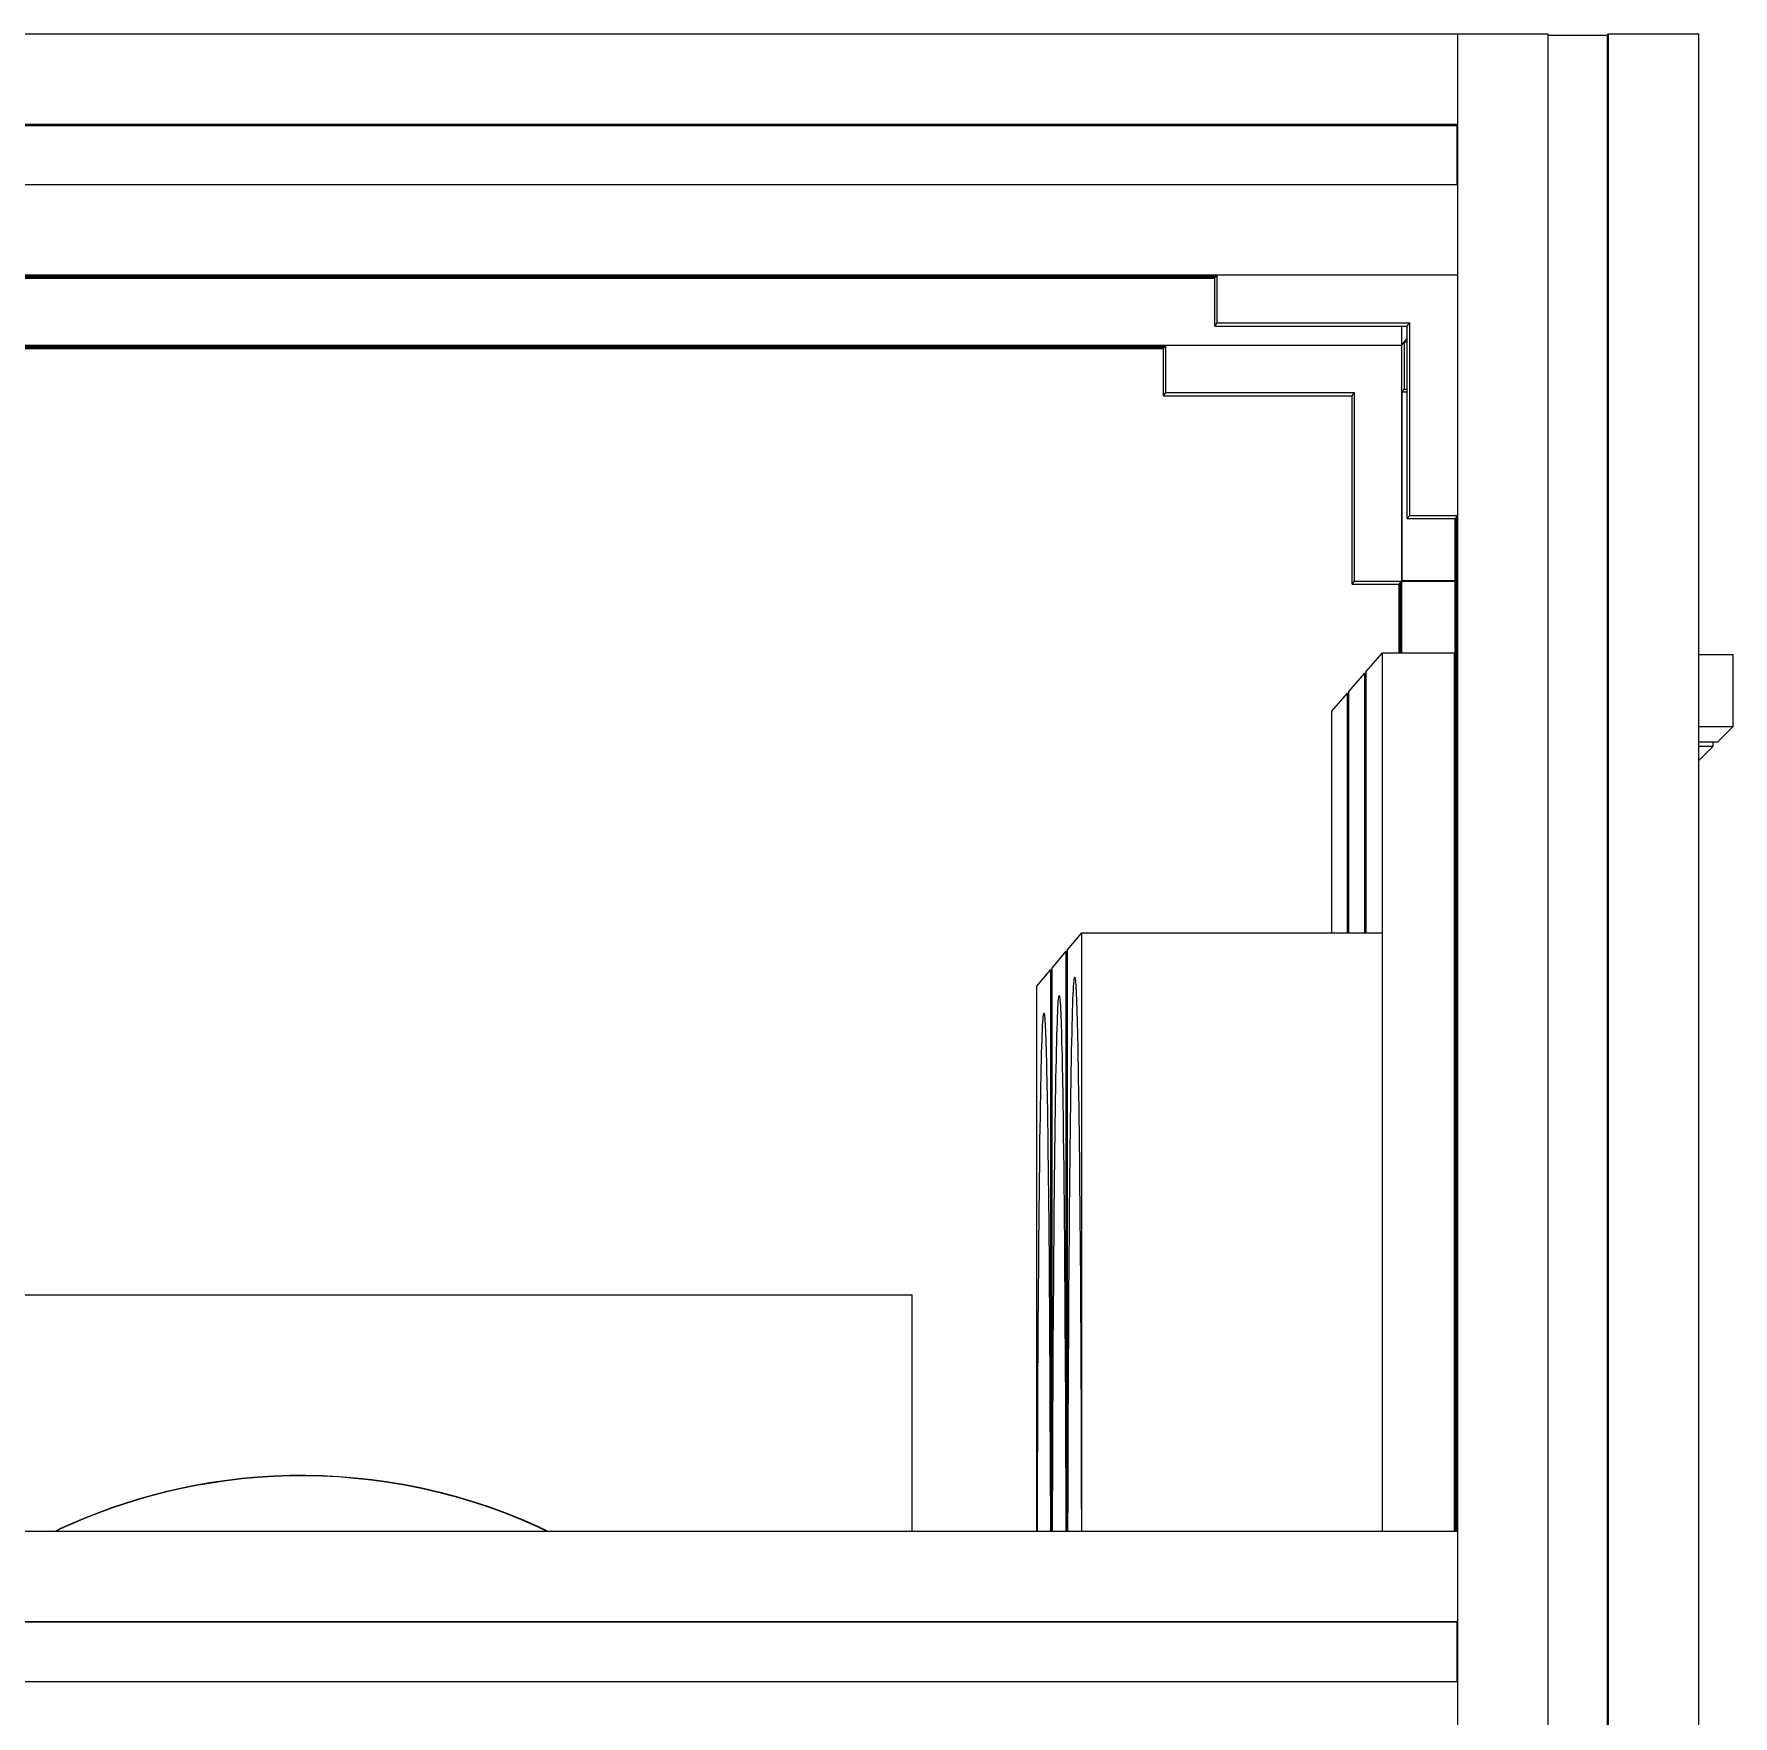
# Model space of a CAD drawing. Header units: millimetres. Extents: x -253 to 258, y -315 to 312.
# Drawn here: x 112.9 to 255.6, y 171.1 to 312.4 of the extents above; entities that cross this region are included whole.
import ezdxf

# ---------------------------------------------------------------- set-up
doc = ezdxf.new("R2010")
doc.units = ezdxf.units.MM
doc.layers.add('VISIBLE', color=7, linetype='Continuous')

msp = doc.modelspace()

# ---------------------------------------------------------------- linework, layer by layer
at = {"layer": 'VISIBLE'}
for p, q in [((-240.08, 312.36), (240.08, 312.36)), ((232.5, -315.39), (232.5, 312.36)), ((240.08, 43.68), (240.08, 312.36)), ((240.08, 312.26), (245.06, 312.26)), ((245.06, 312.26), (245.14, 312.36)), ((245.06, 43.68), (245.06, 312.26)), ((245.14, 43.68), (245.14, 312.36)), ((245.14, 312.36), (252.72, 312.36)), ((252.72, 43.68), (252.72, 312.36)), ((-232.5, 304.78), (232.5, 304.78)), ((-232.43, 304.68), (232.43, 304.68)), ((232.43, 304.68), (232.5, 304.78)), ((232.43, 299.72), (232.43, 304.68)), ((-232.5, 299.72), (232.5, 299.72)), ((-232.5, 292.14), (232.5, 292.14)), ((-212.2, 292.03), (212.2, 292.03)), ((-212.15, 291.96), (212.15, 291.96)), ((-212.07, 291.85), (212.07, 291.85)), ((212.07, 291.85), (212.28, 292.14)), ((212.07, 287.81), (212.07, 291.85)), ((212.28, 288.1), (212.28, 292.14)), ((212.07, 287.81), (212.28, 288.1)), ((212.07, 287.81), (228.23, 287.81)), ((212.28, 288.1), (228.46, 288.1)), ((227.78, 260.37), (227.78, 287.81)), ((228.23, 287.81), (228.46, 288.1)), ((228.23, 271.65), (228.23, 287.81)), ((228.46, 271.92), (228.46, 288.1)), ((-227.78, 286.21), (227.78, 286.21)), ((-207.9, 286.1), (207.9, 286.1)), ((-207.84, 286.03), (207.84, 286.03)), ((-207.77, 285.93), (207.77, 285.93)), ((207.77, 285.93), (207.97, 286.21)), ((207.77, 281.97), (207.77, 285.93)), ((207.97, 282.25), (207.97, 286.21)), ((227.78, 286.21), (228.23, 286.77)), ((228, 282.53), (228, 286.49)), ((228, 286.49), (228.23, 286.49)), ((207.77, 281.97), (207.97, 282.25)), ((207.77, 281.97), (223.6, 281.97)), ((207.97, 282.25), (223.82, 282.25)), ((223.6, 281.97), (223.82, 282.25)), ((223.6, 266.14), (223.6, 281.97)), ((223.82, 266.4), (223.82, 282.25)), ((227.82, 282.3), (228, 282.53)), ((227.82, 266.46), (227.82, 282.3)), ((227.82, 282.3), (228.23, 282.3)), ((228, 282.53), (228.23, 282.53)), ((228.23, 271.65), (228.46, 271.92)), ((228.23, 271.65), (232.26, 271.65)), ((228.46, 271.92), (232.5, 271.92)), ((232.22, 271.59), (232.5, 271.92)), ((232.22, 271.59), (232.22, 271.65)), ((232.22, 271.59), (232.26, 271.59)), ((232.26, 186.61), (232.26, 271.65)), ((232.35, 186.61), (232.35, 271.75)), ((232.41, 186.61), (232.41, 271.82)), ((223.6, 266.14), (223.82, 266.4)), ((223.6, 266.14), (227.55, 266.14)), ((223.82, 266.4), (232.26, 266.4)), ((227.55, 266.14), (227.82, 266.46)), ((227.55, 260.37), (227.55, 266.14)), ((227.64, 260.37), (227.64, 266.24)), ((227.69, 260.37), (227.69, 266.3)), ((227.82, 266.46), (232.26, 266.46)), ((224.79, 258.81), (226.15, 260.37)), ((226.15, 186.61), (226.15, 260.37)), ((226.15, 260.37), (232.21, 260.37)), ((232.21, 186.61), (232.21, 260.37)), ((232.21, 260.24), (232.26, 260.24)), ((252.72, 260.24), (255.6, 260.24)), ((255.6, 254.19), (255.6, 260.24)), ((223.33, 257.13), (224.67, 258.68)), ((224.67, 236.85), (224.67, 258.68)), ((224.67, 258.68), (224.79, 258.68)), ((224.79, 236.85), (224.79, 258.81)), ((221.89, 255.47), (223.22, 257)), ((223.22, 236.85), (223.22, 257)), ((223.22, 257), (223.33, 257)), ((223.33, 236.85), (223.33, 257.13)), ((232.21, 257.21), (232.26, 257.21)), ((232.21, 257.04), (232.26, 257.11)), ((221.89, 236.85), (221.89, 255.47)), ((252.72, 254.19), (255.6, 254.19)), ((254.32, 252.91), (255.6, 254.19)), ((252.72, 252.91), (254.32, 252.91)), ((253.93, 252.53), (253.93, 252.91)), ((252.72, 251.32), (253.93, 252.53)), ((252.72, 252.53), (253.93, 252.53)), ((232.21, 249.47), (232.26, 249.53)), ((232.21, 244.71), (232.26, 244.71)), ((232.21, 244.42), (232.26, 244.48)), ((232.21, 236.85), (232.26, 236.91)), ((199.7, 235.42), (200.91, 236.85)), ((200.91, 186.61), (200.91, 236.85)), ((200.91, 236.85), (226.15, 236.85)), ((198.4, 233.9), (199.6, 235.31)), ((199.6, 186.61), (199.6, 235.31)), ((199.6, 235.31), (199.7, 235.31)), ((199.7, 186.61), (199.7, 235.42)), ((197.13, 232.39), (198.31, 233.78)), ((198.31, 186.61), (198.31, 233.78)), ((198.31, 233.78), (198.4, 233.78)), ((198.4, 186.61), (198.4, 233.9)), ((200.23, 232.6), (200.25, 232.8)), ((200.25, 232.8), (200.26, 232.95)), ((200.26, 232.95), (200.28, 233.05)), ((200.28, 233.05), (200.3, 233.11)), ((200.3, 233.11), (200.31, 233.12)), ((200.31, 233.12), (200.33, 233.08)), ((200.31, 233.12), (200.33, 233.08)), ((200.33, 233.08), (200.35, 233)), ((200.33, 233.08), (200.35, 233)), ((200.35, 233), (200.36, 232.87)), ((200.36, 232.87), (200.38, 232.71)), ((200.38, 232.71), (200.39, 232.5)), ((232.21, 232.81), (232.22, 232.82)), ((232.21, 232.64), (232.22, 232.64)), ((232.22, 216.67), (232.22, 232.82)), ((197.13, 186.61), (197.13, 232.39)), ((198.93, 231.09), (198.95, 231.29)), ((198.95, 231.29), (198.96, 231.44)), ((198.96, 231.44), (198.98, 231.54)), ((198.98, 231.54), (199, 231.59)), ((199, 231.59), (199.01, 231.6)), ((199.01, 231.6), (199.03, 231.56)), ((199.01, 231.6), (199.03, 231.56)), ((199.03, 231.56), (199.04, 231.48)), ((199.03, 231.56), (199.04, 231.48)), ((199.04, 231.48), (199.06, 231.36)), ((199.04, 231.48), (199.06, 231.36)), ((199.06, 231.36), (199.07, 231.19)), ((199.07, 231.19), (199.09, 230.99)), ((199.07, 231.19), (199.09, 230.99)), ((200.15, 230.82), (200.16, 231.28)), ((200.16, 231.28), (200.18, 231.69)), ((200.18, 231.69), (200.2, 232.04)), ((200.2, 232.04), (200.21, 232.35)), ((200.21, 232.35), (200.23, 232.6)), ((200.39, 232.5), (200.41, 232.26)), ((200.41, 232.26), (200.42, 231.97)), ((200.42, 231.97), (200.44, 231.66)), ((200.44, 231.66), (200.45, 231.31)), ((200.45, 231.31), (200.47, 230.92)), ((232.21, 232.57), (232.22, 232.57)), ((197.65, 229.6), (197.66, 229.79)), ((197.66, 229.79), (197.68, 229.94)), ((197.68, 229.94), (197.69, 230.04)), ((197.69, 230.04), (197.71, 230.1)), ((197.71, 230.1), (197.73, 230.11)), ((197.73, 230.11), (197.74, 230.07)), ((197.73, 230.11), (197.74, 230.07)), ((197.74, 230.07), (197.76, 229.99)), ((197.74, 230.07), (197.76, 229.99)), ((197.76, 229.99), (197.77, 229.86)), ((197.77, 229.86), (197.79, 229.7)), ((198.85, 229.32), (198.86, 229.78)), ((198.86, 229.78), (198.88, 230.18)), ((198.88, 230.18), (198.9, 230.54)), ((198.9, 230.54), (198.91, 230.84)), ((198.91, 230.84), (198.93, 231.09)), ((199.09, 230.99), (199.1, 230.74)), ((199.1, 230.74), (199.12, 230.47)), ((199.12, 230.47), (199.13, 230.15)), ((199.13, 230.15), (199.15, 229.8)), ((199.15, 229.8), (199.16, 229.42)), ((200.11, 229.73), (200.13, 230.3)), ((200.13, 230.3), (200.15, 230.82)), ((200.47, 230.92), (200.48, 230.51)), ((200.48, 230.51), (200.49, 230.07)), ((200.49, 230.07), (200.51, 229.6)), ((197.58, 228.29), (197.6, 228.7)), ((197.6, 228.7), (197.61, 229.05)), ((197.61, 229.05), (197.63, 229.35)), ((197.63, 229.35), (197.65, 229.6)), ((197.79, 229.7), (197.8, 229.5)), ((197.8, 229.5), (197.82, 229.25)), ((197.82, 229.25), (197.83, 228.98)), ((197.83, 228.98), (197.85, 228.66)), ((197.85, 228.66), (197.86, 228.32)), ((198.81, 228.24), (198.83, 228.81)), ((198.83, 228.81), (198.85, 229.32)), ((199.16, 229.42), (199.18, 229.01)), ((199.18, 229.01), (199.19, 228.57)), ((199.19, 228.57), (199.2, 228.11)), ((200.06, 227.71), (200.08, 228.44)), ((200.08, 228.44), (200.1, 229.11)), ((200.1, 229.11), (200.11, 229.73)), ((200.51, 229.6), (200.52, 229.1)), ((200.52, 229.1), (200.53, 228.58)), ((200.53, 228.58), (200.54, 228.04)), ((232.21, 228.6), (232.22, 228.6)), ((232.21, 228.42), (232.22, 228.42)), ((197.53, 226.77), (197.55, 227.33)), ((197.55, 227.33), (197.56, 227.84)), ((197.56, 227.84), (197.58, 228.29)), ((197.86, 228.32), (197.87, 227.94)), ((197.87, 227.94), (197.89, 227.53)), ((197.89, 227.53), (197.9, 227.09)), ((197.9, 227.09), (197.91, 226.63)), ((198.77, 226.24), (198.78, 226.96)), ((198.78, 226.96), (198.8, 227.63)), ((198.8, 227.63), (198.81, 228.24)), ((199.2, 228.11), (199.21, 227.61)), ((199.21, 227.61), (199.23, 227.1)), ((199.23, 227.1), (199.24, 226.56)), ((200.03, 226.11), (200.05, 226.94)), ((200.05, 226.94), (200.06, 227.71)), ((200.54, 228.04), (200.56, 227.48)), ((200.56, 227.48), (200.57, 226.89)), ((197.48, 224.78), (197.5, 225.49)), ((197.5, 225.49), (197.52, 226.16)), ((197.52, 226.16), (197.53, 226.77)), ((197.91, 226.63), (197.93, 226.14)), ((197.93, 226.14), (197.94, 225.63)), ((197.94, 225.63), (197.95, 225.09)), ((198.75, 225.46), (198.77, 226.24)), ((199.24, 226.56), (199.25, 226)), ((199.25, 226), (199.26, 225.42)), ((200.02, 225.23), (200.03, 226.11)), ((200.57, 226.89), (200.58, 226.29)), ((200.58, 226.29), (200.59, 225.67)), ((200.59, 225.67), (200.6, 225.04)), ((197.47, 224.01), (197.48, 224.78)), ((197.95, 225.09), (197.96, 224.54)), ((197.96, 224.54), (197.97, 223.96)), ((198.72, 223.77), (198.73, 224.64)), ((198.73, 224.64), (198.75, 225.46)), ((199.26, 225.42), (199.27, 224.82)), ((199.27, 224.82), (199.29, 224.2)), ((199.29, 224.2), (199.3, 223.57)), ((199.99, 223.32), (200, 224.3)), ((200, 224.3), (200.02, 225.23)), ((200.6, 225.04), (200.61, 224.39)), ((200.61, 224.39), (200.62, 223.73)), ((197.44, 222.32), (197.45, 223.19)), ((197.45, 223.19), (197.47, 224.01)), ((197.97, 223.96), (197.99, 223.37)), ((197.99, 223.37), (198, 222.75)), ((198, 222.75), (198.01, 222.13)), ((198.69, 221.87), (198.7, 222.84)), ((198.7, 222.84), (198.72, 223.77)), ((199.3, 223.57), (199.31, 222.93)), ((199.31, 222.93), (199.32, 222.27)), ((199.97, 222.3), (199.99, 223.32)), ((200.62, 223.73), (200.63, 223.05)), ((200.63, 223.05), (200.64, 222.37)), ((197.41, 220.44), (197.42, 221.41)), ((197.42, 221.41), (197.44, 222.32)), ((198.01, 222.13), (198.02, 221.49)), ((198.02, 221.49), (198.03, 220.83)), ((198.67, 220.86), (198.69, 221.87)), ((199.32, 222.27), (199.33, 221.6)), ((199.33, 221.6), (199.34, 220.92)), ((199.94, 220.12), (199.96, 221.23)), ((199.96, 221.23), (199.97, 222.3)), ((200.64, 222.37), (200.65, 221.67)), ((200.65, 221.67), (200.66, 220.97)), ((197.39, 219.43), (197.41, 220.44)), ((198.03, 220.83), (198.04, 220.17)), ((198.04, 220.17), (198.05, 219.49)), ((198.65, 218.69), (198.66, 219.79)), ((198.66, 219.79), (198.67, 220.86)), ((199.34, 220.92), (199.35, 220.23)), ((199.35, 220.23), (199.35, 219.53)), ((199.93, 218.96), (199.94, 220.12)), ((200.66, 220.97), (200.67, 220.26)), ((200.67, 220.26), (200.68, 219.54)), ((197.37, 217.28), (197.38, 218.38)), ((197.38, 218.38), (197.39, 219.43)), ((198.05, 219.49), (198.06, 218.8)), ((198.06, 218.8), (198.06, 218.11)), ((198.63, 217.54), (198.65, 218.69)), ((199.35, 219.53), (199.36, 218.82)), ((199.36, 218.82), (199.37, 218.11)), ((199.92, 217.77), (199.93, 218.96)), ((200.68, 219.54), (200.69, 218.82)), ((200.69, 218.82), (200.7, 218.09)), ((197.35, 216.14), (197.37, 217.28)), ((198.06, 218.11), (198.07, 217.41)), ((198.07, 217.41), (198.08, 216.7)), ((198.62, 216.36), (198.63, 217.54)), ((199.37, 218.11), (199.38, 217.39)), ((199.38, 217.39), (199.39, 216.67)), ((199.9, 216.54), (199.92, 217.77)), ((200.7, 218.09), (200.7, 217.36)), ((200.7, 217.36), (200.71, 216.62)), ((197.34, 214.96), (197.35, 216.14)), ((198.08, 216.7), (198.09, 215.99)), ((198.09, 215.99), (198.1, 215.27)), ((198.61, 215.13), (198.62, 216.36)), ((199.39, 216.67), (199.4, 215.94)), ((199.4, 215.94), (199.4, 215.21)), ((199.89, 215.27), (199.9, 216.54)), ((200.71, 216.62), (200.72, 215.88)), ((200.72, 215.88), (200.72, 215.14)), ((232.22, 216.67), (232.26, 216.71)), ((232.22, 216.67), (232.26, 216.67)), ((197.33, 213.75), (197.34, 214.96)), ((198.1, 215.27), (198.11, 214.54)), ((198.11, 214.54), (198.11, 213.82)), ((198.59, 213.87), (198.61, 215.13)), ((199.4, 215.21), (199.41, 214.48)), ((199.41, 214.48), (199.42, 213.74)), ((199.88, 213.97), (199.89, 215.27)), ((200.72, 215.14), (200.73, 214.4)), ((200.73, 214.4), (200.74, 213.66)), ((197.31, 212.49), (197.33, 213.75)), ((198.11, 213.82), (198.12, 213.09)), ((198.12, 213.09), (198.13, 212.36)), ((198.58, 212.58), (198.59, 213.87)), ((199.42, 213.74), (199.42, 213.01)), ((199.42, 213.01), (199.43, 212.27)), ((199.87, 212.63), (199.88, 213.97)), ((200.74, 213.66), (200.74, 212.92)), ((200.74, 212.92), (200.75, 212.18)), ((197.3, 211.21), (197.31, 212.49)), ((198.13, 212.36), (198.13, 211.63)), ((198.13, 211.63), (198.14, 210.9)), ((198.56, 209.9), (198.57, 211.25)), ((198.57, 211.25), (198.58, 212.58)), ((199.43, 212.27), (199.44, 211.54)), ((199.44, 211.54), (199.44, 210.8)), ((199.84, 209.88), (199.86, 211.27)), ((199.86, 211.27), (199.87, 212.63)), ((200.75, 212.18), (200.76, 211.45)), ((200.76, 211.45), (200.76, 210.71)), ((232.21, 212.57), (232.26, 212.57)), ((232.21, 212.53), (232.26, 212.53)), ((197.28, 208.55), (197.29, 209.89)), ((197.29, 209.89), (197.3, 211.21)), ((198.14, 210.9), (198.15, 210.17)), ((198.15, 210.17), (198.15, 209.44)), ((198.55, 208.52), (198.56, 209.9)), ((199.44, 210.8), (199.45, 210.07)), ((199.45, 210.07), (199.45, 209.34)), ((199.83, 208.46), (199.84, 209.88)), ((200.76, 210.71), (200.77, 209.98)), ((200.77, 209.98), (200.77, 209.25)), ((197.27, 207.17), (197.28, 208.55)), ((198.15, 209.44), (198.16, 208.71)), ((198.16, 208.71), (198.16, 207.98)), ((198.54, 207.11), (198.55, 208.52)), ((199.45, 209.34), (199.46, 208.61)), ((199.46, 208.61), (199.46, 207.88)), ((199.82, 207.02), (199.83, 208.46)), ((200.77, 209.25), (200.78, 208.51)), ((200.78, 208.51), (200.78, 207.75)), ((197.26, 205.78), (197.27, 207.17)), ((198.16, 207.98), (198.17, 207.26)), ((198.17, 207.26), (198.17, 206.54)), ((198.53, 205.68), (198.54, 207.11)), ((199.46, 207.88), (199.47, 207.15)), ((199.47, 207.15), (199.48, 206.39)), ((199.82, 205.57), (199.82, 207.02)), ((200.78, 207.75), (200.79, 206.97)), ((200.79, 206.97), (200.79, 206.17)), ((-121.08, 206.44), (186.66, 206.44)), ((186.66, 186.61), (186.66, 206.44)), ((197.25, 204.36), (197.26, 205.78)), ((198.17, 206.54), (198.18, 205.81)), ((198.18, 205.81), (198.18, 205.06)), ((198.52, 204.23), (198.53, 205.68)), ((199.48, 206.39), (199.48, 205.62)), ((199.48, 205.62), (199.49, 204.82)), ((199.81, 204.09), (199.82, 205.57)), ((200.79, 206.17), (200.8, 205.35)), ((197.24, 202.92), (197.25, 204.36)), ((198.18, 205.06), (198.19, 204.29)), ((198.19, 204.29), (198.19, 203.5)), ((198.51, 202.77), (198.52, 204.23)), ((199.49, 204.82), (199.49, 204.01)), ((199.8, 202.6), (199.81, 204.09)), ((200.8, 205.35), (200.8, 204.5)), ((200.8, 204.5), (200.81, 203.64)), ((197.23, 201.46), (197.24, 202.92)), ((198.19, 203.5), (198.2, 202.69)), ((198.2, 202.69), (198.2, 201.85)), ((198.5, 201.29), (198.51, 202.77)), ((199.49, 204.01), (199.49, 203.17)), ((199.49, 203.17), (199.5, 202.31)), ((200.81, 203.64), (200.81, 202.75)), ((200.81, 202.75), (200.82, 201.84)), ((197.22, 199.99), (197.23, 201.46)), ((198.2, 201.85), (198.21, 201)), ((198.5, 199.79), (198.5, 201.29)), ((199.5, 202.31), (199.5, 201.43)), ((199.5, 201.43), (199.51, 200.53)), ((199.79, 201.1), (199.8, 202.6)), ((200.82, 201.84), (200.82, 200.91)), ((197.22, 198.5), (197.22, 199.99)), ((198.21, 201), (198.21, 200.12)), ((198.21, 200.12), (198.22, 199.23)), ((199.51, 200.53), (199.51, 199.6)), ((199.78, 199.58), (199.79, 201.1)), ((200.82, 200.91), (200.83, 199.95)), ((200.83, 199.95), (200.83, 198.97)), ((197.21, 197.01), (197.22, 198.5)), ((198.22, 199.23), (198.22, 198.31)), ((198.49, 198.29), (198.5, 199.79)), ((199.51, 199.6), (199.52, 198.65)), ((199.52, 198.65), (199.52, 197.68)), ((199.78, 198.06), (199.78, 199.58)), ((200.83, 198.97), (200.84, 197.97)), ((197.2, 195.51), (197.21, 197.01)), ((198.22, 198.31), (198.23, 197.36)), ((198.23, 197.36), (198.23, 196.4)), ((198.48, 196.77), (198.49, 198.29)), ((199.52, 197.68), (199.53, 196.68)), ((199.77, 196.53), (199.78, 198.06)), ((200.84, 197.97), (200.84, 196.95)), ((200.84, 196.95), (200.84, 195.9)), ((198.23, 196.4), (198.23, 195.41)), ((198.47, 195.25), (198.48, 196.77)), ((199.53, 196.68), (199.53, 195.66)), ((199.53, 195.66), (199.53, 194.62)), ((199.76, 194.99), (199.77, 196.53)), ((200.84, 195.9), (200.85, 194.82)), ((197.2, 194), (197.2, 195.51)), ((198.23, 195.41), (198.24, 194.4)), ((198.24, 194.4), (198.24, 193.36)), ((198.47, 193.73), (198.47, 195.25)), ((199.53, 194.62), (199.54, 193.56)), ((199.76, 193.46), (199.76, 194.99)), ((200.85, 194.82), (200.85, 193.73)), ((197.19, 192.48), (197.2, 194)), ((198.24, 193.36), (198.25, 192.3)), ((198.46, 192.2), (198.47, 193.73)), ((199.54, 193.56), (199.54, 192.47)), ((199.75, 191.92), (199.76, 193.46)), ((200.85, 193.73), (200.85, 192.61)), ((131.69, 191.16), (133.02, 191.25)), ((133, 191.22), (134.35, 191.26)), ((133.02, 191.25), (134.37, 191.29)), ((134.35, 191.26), (135.7, 191.27)), ((134.37, 191.29), (135.72, 191.3)), ((135.7, 191.27), (137.07, 191.24)), ((135.72, 191.3), (137.09, 191.27)), ((137.07, 191.24), (138.45, 191.18)), ((137.09, 191.27), (138.47, 191.2)), ((197.19, 190.97), (197.19, 192.48)), ((198.25, 192.3), (198.25, 191.22)), ((198.46, 190.68), (198.46, 192.2)), ((199.54, 192.47), (199.55, 191.35)), ((199.55, 191.35), (199.55, 190.21)), ((199.75, 190.39), (199.75, 191.92)), ((200.85, 192.61), (200.86, 191.46)), ((200.86, 191.46), (200.86, 190.29)), ((122.87, 189.62), (124.06, 189.93)), ((122.89, 189.65), (124.08, 189.96)), ((124.06, 189.93), (125.28, 190.21)), ((124.08, 189.96), (125.3, 190.23)), ((125.28, 190.21), (126.52, 190.45)), ((125.3, 190.23), (126.54, 190.48)), ((126.52, 190.45), (127.78, 190.67)), ((126.54, 190.48), (127.8, 190.7)), ((127.78, 190.67), (129.06, 190.86)), ((127.8, 190.7), (129.08, 190.89)), ((129.06, 190.86), (130.36, 191.01)), ((129.08, 190.89), (130.38, 191.04)), ((130.36, 191.01), (131.67, 191.13)), ((130.38, 191.04), (131.69, 191.16)), ((131.67, 191.13), (133, 191.22)), ((138.45, 191.18), (139.84, 191.06)), ((138.47, 191.2), (139.86, 191.09)), ((139.84, 191.06), (141.24, 190.91)), ((139.86, 191.09), (141.26, 190.94)), ((141.24, 190.91), (142.64, 190.72)), ((141.26, 190.94), (142.66, 190.75)), ((142.64, 190.72), (144.04, 190.48)), ((142.66, 190.75), (144.07, 190.51)), ((144.04, 190.48), (145.45, 190.2)), ((144.07, 190.51), (145.47, 190.23)), ((145.45, 190.2), (146.85, 189.87)), ((145.47, 190.23), (146.88, 189.9)), ((146.85, 189.87), (148.26, 189.51)), ((146.88, 189.9), (148.28, 189.53)), ((197.18, 189.45), (197.19, 190.97)), ((198.25, 191.22), (198.25, 190.11)), ((198.25, 190.11), (198.26, 188.98)), ((198.45, 189.16), (198.46, 190.68)), ((199.55, 190.21), (199.55, 189.05)), ((199.75, 188.86), (199.75, 190.39)), ((200.86, 190.29), (200.86, 189.1)), ((118.31, 188.14), (119.42, 188.55)), ((118.33, 188.17), (119.43, 188.58)), ((119.42, 188.55), (120.54, 188.93)), ((119.43, 188.58), (120.56, 188.96)), ((120.54, 188.93), (121.69, 189.29)), ((120.56, 188.96), (121.71, 189.32)), ((121.69, 189.29), (122.87, 189.62)), ((121.71, 189.32), (122.89, 189.65)), ((148.26, 189.51), (149.66, 189.09)), ((148.28, 189.53), (149.68, 189.12)), ((149.66, 189.09), (151.05, 188.63)), ((149.68, 189.12), (151.07, 188.66)), ((151.05, 188.63), (152.43, 188.13)), ((151.07, 188.66), (152.45, 188.16)), ((197.18, 187.94), (197.18, 189.45)), ((198.26, 188.98), (198.26, 187.83)), ((198.45, 187.64), (198.45, 189.16)), ((199.55, 189.05), (199.55, 187.87)), ((199.74, 187.34), (199.75, 188.86)), ((200.86, 189.1), (200.87, 187.88)), ((115.15, 186.81), (116.18, 187.27)), ((115.16, 186.84), (116.19, 187.3)), ((116.18, 187.27), (117.23, 187.72)), ((116.19, 187.3), (117.25, 187.75)), ((117.23, 187.72), (118.31, 188.14)), ((117.25, 187.75), (118.33, 188.17)), ((152.43, 188.13), (153.8, 187.58)), ((152.45, 188.16), (153.83, 187.61)), ((153.8, 187.58), (155.16, 186.99)), ((153.83, 187.61), (155.18, 187.02)), ((155.16, 186.99), (155.97, 186.61)), ((155.18, 187.02), (156.06, 186.61)), ((197.17, 186.61), (197.18, 187.94)), ((198.26, 187.83), (198.26, 186.65)), ((198.45, 186.61), (198.45, 187.64)), ((199.55, 187.87), (199.56, 186.66)), ((199.74, 186.61), (199.74, 187.34)), ((200.87, 187.88), (200.87, 186.64)), ((-232.5, 186.61), (232.5, 186.61)), ((114.69, 186.61), (115.16, 186.84)), ((114.73, 186.61), (115.15, 186.81)), ((198.26, 186.65), (198.26, 186.61)), ((199.56, 186.66), (199.56, 186.61)), ((200.87, 186.64), (200.87, 186.61)), ((-232.5, 179.02), (232.5, 179.02)), ((-232.43, 178.97), (232.43, 178.97)), ((232.43, 178.97), (232.5, 179.02)), ((232.43, 173.97), (232.43, 178.97)), ((-232.5, 173.97), (232.5, 173.97))]:
    msp.add_line(p, q, dxfattribs=at)

doc.saveas('drawing.dxf')
